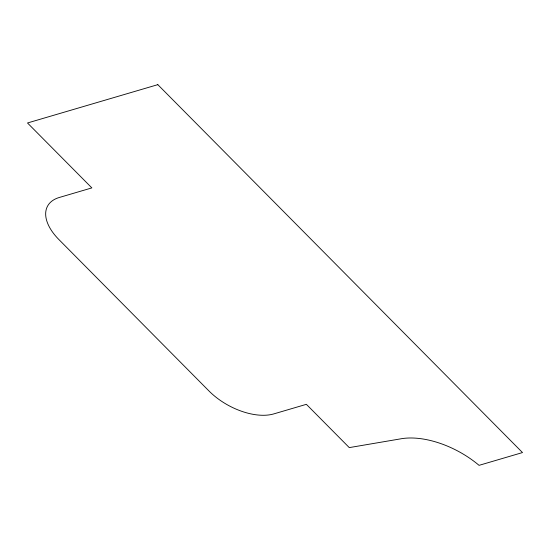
<?xml version="1.0" encoding="UTF-8"?>
<svg xmlns="http://www.w3.org/2000/svg" width="550" height="550" viewBox="0 0 550 550"><rect width="100%" height="100%" fill="white"/><g stroke="black" fill="none" stroke-linecap="round" stroke-linejoin="round"><path stroke-width="0.82" d="M157.822 84.659L27.5 122.98L91.857 187.901L59.276 197.484A49.947 27.349 28.5 0 0 58.871 239.525L209.028 391.022A49.947 27.349 28.5 0 0 273.79 413.902L306.371 404.326L349.271 447.604L400.015 438.962A69.169 37.874 28.5 0 1 479.057 465.341L522.5 452.567L157.822 84.659"/></g></svg>
